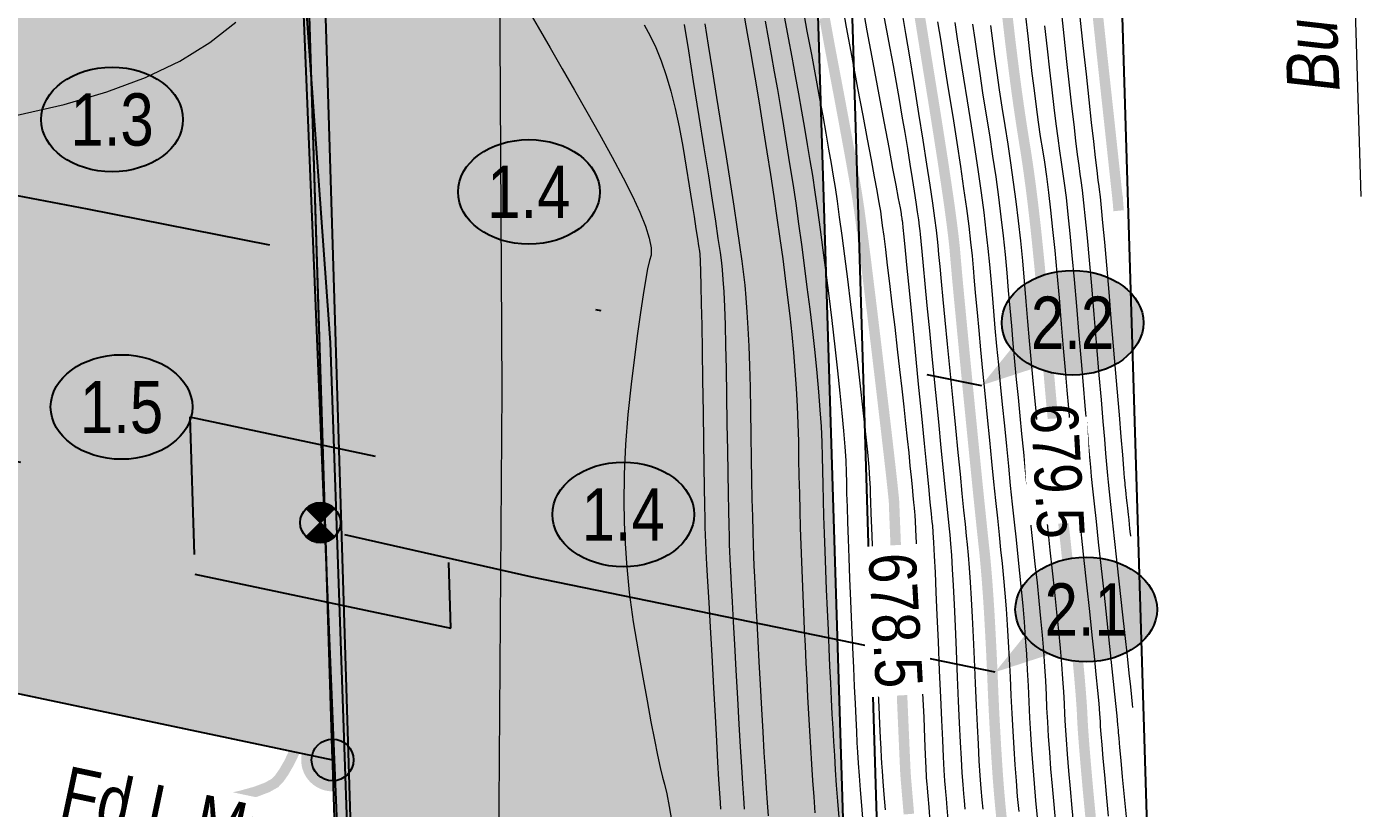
# Model space of a CAD drawing. Extents: x 637295 to 638874, y 5971243 to 5973352.
# Drawn here: x 638085.72 to 638111.22, y 5971323.19 to 5971338.13 of the extents above; entities that cross this region are included whole.
import ezdxf
from ezdxf.enums import TextEntityAlignment as Align

# ---------------------------------------------------------------- set-up
doc = ezdxf.new("R2010")
doc.units = 0
doc.header["$LTSCALE"] = 5
doc.linetypes.add('DASHDOT', pattern=[25.4, 12.7, -6.35, 0, -6.35])
doc.linetypes.add('DASHED4', pattern=[1.875, 1.25, -0.625])
for name, color, linetype in [('AS-FENCE-DASH', 48, 'foc-FENCE-DASH'), ('AS-PIPE-UG-CLIENT HIGH PRESSURE', 240, 'DASHDOT'), ('AS-POWER-OH-ATCO PIPELINES', 241, 'foc-OHPOWER'), ('AS-ROADS', 254, 'Continuous'), ('F-RW', 190, 'Continuous'), ('L-MON', 1, 'Continuous'), ('L-SEC', 7, 'Continuous'), ('L-TITLEDB', 4, 'Continuous'), ('P-ELEVATION', 7, 'Continuous'), ('P-TEMP WITHIN RW-H', 254, 'Continuous'), ('P-TEMP-ATCO PIPELINES', 104, 'Continuous'), ('P-TEMP-ATCO PIPELINES-H', 71, 'Continuous')]:
    doc.layers.add(name, color=color, linetype=linetype)
for name, color, linetype, lineweight, true_color in [('AS-TELUS-ATCO PIPELINES', 7, 'foc-TEL', 9, 0xff9c38), ('C-TOPO-MAJR', 7, 'Continuous', 15, 0xd3aa5f), ('C-TOPO-MINR', 7, 'Continuous', 13, 0xe9d5af)]:
    doc.layers.add(name, color=color, linetype=linetype, lineweight=lineweight, true_color=true_color)
for name, color, linetype, true_color in [('C-TOPO-MAJR-TEXT', 7, 'Continuous', 0x644b1b), ('P-GROUND DISTURBANCE', 7, 'DASHED4', 0x454545), ('P-GROUND DISTURBANCE-H', 7, 'Continuous', 0x999999), ('P-TEMP-WITHIN RW', 7, 'Continuous', 0x787878)]:
    doc.layers.add(name, color=color, linetype=linetype, true_color=true_color)
doc.styles.add('80', font='ARIALN.TTF', dxfattribs={"height": 10})
doc.styles.add('80L', font='ARIALN.TTF', dxfattribs={"height": 10})
doc.styles.add('foc-LtypeFont', font='ARIALN.TTF', dxfattribs={"height": 7.35})
doc.styles.get("Standard").update_dxf_attribs({"font": 'ARIALN.TTF'})
doc.linetypes.add('foc-FENCE-DASH', pattern='A,0.5,-0.5,1,-0.5,1,-0.5,1,-0.5,1,-0.5,["X",foc-LtypeFont,S=0.2,R=0,X=-0.625,Y=-0.75],-0.5', length=7.5)
doc.linetypes.add('foc-OHPOWER', pattern='A,10,-1,["O/P",foc-LtypeFont,S=0.2,R=0,X=-0.5,Y=-0.75],-3.25', length=14.25)
doc.linetypes.add('foc-TEL', pattern='A,2,-1,["T",foc-LtypeFont,S=0.2,R=0,X=-0.425,Y=-0.75],-1.24,8', length=12.24)

# ---------------------------------------------------------------- blocks, each defined once
blk = doc.blocks.new('*U529')
at = {"layer": 'P-ELEVATION'}
h = blk.add_hatch(color=111, dxfattribs=at)
h.dxf.hatch_style = 1
edge = h.paths.add_edge_path()
edge.add_ellipse((0, 0), major_axis=(-13.55, 0), ratio=0.738081, start_angle=0, end_angle=360)
at = {"layer": 'P-ELEVATION', "color": 7, "flags": 128}
blk.add_lwpolyline([(0, 0, 12.5, 0, 0), (-4.77, -17.07, 0, 0, 0)], format="xyseb", dxfattribs=at)
at = {"layer": 'P-ELEVATION', "color": 7}
blk.add_ellipse((0, 0), major_axis=(-13.55, 0), ratio=0.738081, dxfattribs=at)
at = {"layer": 'P-ELEVATION', "style": '80'}
blk.add_attdef('ELEVATION', text='', height=10, dxfattribs=at).set_placement((0, 0), align=Align.MIDDLE_CENTER)
blk = doc.blocks.new('*U536')
at = {"layer": 'P-ELEVATION'}
h = blk.add_hatch(color=111, dxfattribs=at)
h.dxf.hatch_style = 1
edge = h.paths.add_edge_path()
edge.add_ellipse((0, 0), major_axis=(-13.55, 0), ratio=0.738081, start_angle=0, end_angle=360)
at = {"layer": 'P-ELEVATION', "color": 7, "flags": 128}
blk.add_lwpolyline([(0, 0, 12.5, 0, 0), (-10.61, -12.47, 0, 0, 0)], format="xyseb", dxfattribs=at)
at = {"layer": 'P-ELEVATION', "color": 7}
blk.add_ellipse((0, 0), major_axis=(-13.55, 0), ratio=0.738081, dxfattribs=at)
at = {"layer": 'P-ELEVATION', "style": '80'}
blk.add_attdef('ELEVATION', text='', height=10, dxfattribs=at).set_placement((0, 0), align=Align.MIDDLE_CENTER)
blk = doc.blocks.new('fdia')
at = {"color": 255, "const_width": 1}
blk.add_lwpolyline([(-0.5, 0, 1), (0.5, 0, 1)], format="xyb", close=True, dxfattribs=at)
blk = doc.blocks.new('Fdiaa')
blk.add_blockref('fdia', (0, 0))
blk = doc.blocks.new('fdib')
at = {"color": 1, "const_width": 1.6}
blk.add_lwpolyline([(-0.4, 0, 1), (0.4, 0, 1)], format="xyb", close=True, dxfattribs=at)
at = {"color": 1}
blk.add_circle((0, 0), 0.8, dxfattribs=at)
blk = doc.blocks.new('Fdibb')
blk.add_blockref('fdib', (0, 0))
blk = doc.blocks.new('fdicc')
for name in ['Fdibb', 'Fdiaa']:
    blk.add_blockref(name, (0, 0))
blk = doc.blocks.new('FDI')
blk.add_blockref('fdicc', (0, 0))
blk = doc.blocks.new('*U567')
at = {"layer": 'P-ELEVATION'}
h = blk.add_hatch(color=111, dxfattribs=at)
h.dxf.hatch_style = 1
edge = h.paths.add_edge_path()
edge.add_ellipse((0, 0), major_axis=(-13.55, 0), ratio=0.738081, start_angle=0, end_angle=360)
at = {"layer": 'P-ELEVATION', "color": 7, "flags": 128}
blk.add_lwpolyline([(0, 0, 12.5, 0, 0), (5.11, -20.96, 0, 0, 0)], format="xyseb", dxfattribs=at)
at = {"layer": 'P-ELEVATION', "color": 7}
blk.add_ellipse((0, 0), major_axis=(-13.55, 0), ratio=0.738081, dxfattribs=at)
at = {"layer": 'P-ELEVATION', "style": '80'}
blk.add_attdef('ELEVATION', text='', height=10, dxfattribs=at).set_placement((0, 0), align=Align.MIDDLE_CENTER)
blk = doc.blocks.new('*U565')
at = {"layer": 'P-ELEVATION'}
h = blk.add_hatch(color=111, dxfattribs=at)
h.dxf.hatch_style = 1
edge = h.paths.add_edge_path()
edge.add_ellipse((0, 0), major_axis=(-13.55, 0), ratio=0.738081, start_angle=0, end_angle=360)
at = {"layer": 'P-ELEVATION', "color": 7, "flags": 128}
blk.add_lwpolyline([(0, 0, 12.5, 0, 0), (-17.4, -11.98, 0, 0, 0)], format="xyseb", dxfattribs=at)
at = {"layer": 'P-ELEVATION', "color": 7}
blk.add_ellipse((0, 0), major_axis=(-13.55, 0), ratio=0.738081, dxfattribs=at)
at = {"layer": 'P-ELEVATION', "style": '80'}
blk.add_attdef('ELEVATION', text='', height=10, dxfattribs=at).set_placement((0, 0), align=Align.MIDDLE_CENTER)
blk = doc.blocks.new('*X575')
at = {"color": 0}
for p, q in [((102.12, -2061.56), (108.81, -2061.56)), ((102.18, -2061.72), (108.75, -2061.72)), ((102.29, -2061.41), (108.64, -2061.41)), ((102.33, -2061.87), (108.59, -2061.87)), ((102.47, -2061.25), (108.45, -2061.25)), ((102.49, -2062.03), (108.44, -2062.03)), ((102.65, -2062.19), (108.28, -2062.19)), ((102.68, -2061.09), (108.25, -2061.09)), ((102.8, -2062.34), (108.13, -2062.34)), ((102.92, -2060.94), (108.01, -2060.94)), ((102.96, -2062.5), (107.97, -2062.5)), ((103.12, -2062.66), (107.81, -2062.66)), ((103.18, -2060.78), (107.75, -2060.78)), ((103.27, -2062.81), (107.66, -2062.81)), ((103.43, -2062.97), (107.5, -2062.97)), ((103.5, -2060.62), (107.43, -2060.62)), ((103.58, -2063.12), (107.34, -2063.12)), ((103.74, -2063.28), (107.19, -2063.28)), ((103.89, -2060.47), (107.03, -2060.47)), ((104.45, -2060.31), (106.48, -2060.31)), ((103.9, -2063.44), (107.03, -2063.44)), ((104.05, -2063.59), (106.88, -2063.59)), ((104.06, -2066.41), (106.87, -2066.41)), ((104.21, -2063.75), (106.72, -2063.75)), ((104.22, -2066.25), (106.71, -2066.25)), ((104.37, -2063.91), (106.56, -2063.91)), ((104.38, -2066.09), (106.55, -2066.09)), ((104.52, -2064.06), (106.41, -2064.06)), ((104.53, -2065.94), (106.4, -2065.94)), ((104.68, -2064.22), (106.25, -2064.22)), ((104.69, -2065.78), (106.24, -2065.78)), ((104.83, -2064.37), (106.09, -2064.37)), ((104.84, -2065.62), (106.08, -2065.62)), ((104.99, -2064.53), (105.94, -2064.53)), ((105, -2065.47), (105.93, -2065.47)), ((105.15, -2064.69), (105.78, -2064.69)), ((105.16, -2065.31), (105.77, -2065.31)), ((105.3, -2064.84), (105.63, -2064.84)), ((105.31, -2065.16), (105.62, -2065.16)), ((102.11, -2068.44), (108.82, -2068.44)), ((102.19, -2068.28), (108.74, -2068.28)), ((102.28, -2068.59), (108.65, -2068.59)), ((102.34, -2068.12), (108.58, -2068.12)), ((102.46, -2068.75), (108.47, -2068.75)), ((102.5, -2067.97), (108.43, -2067.97)), ((102.66, -2067.81), (108.27, -2067.81)), ((102.67, -2068.91), (108.26, -2068.91)), ((102.81, -2067.66), (108.12, -2067.66)), ((102.9, -2069.06), (108.03, -2069.06)), ((102.97, -2067.5), (107.96, -2067.5)), ((103.13, -2067.34), (107.8, -2067.34)), ((103.17, -2069.22), (107.76, -2069.22)), ((103.28, -2067.19), (107.65, -2067.19)), ((103.44, -2067.03), (107.49, -2067.03)), ((103.48, -2069.37), (107.45, -2069.37)), ((103.59, -2066.87), (107.33, -2066.87)), ((103.75, -2066.72), (107.18, -2066.72)), ((103.87, -2069.53), (107.06, -2069.53)), ((103.91, -2066.56), (107.02, -2066.56)), ((104.41, -2069.69), (106.52, -2069.69))]:
    blk.add_line(p, q, dxfattribs=at)
blk = doc.blocks.new('Pile')
h = blk.add_hatch(color=255)
h.dxf.hatch_style = 1
edge = h.paths.add_edge_path()
edge.add_arc((0, 0), 0.868, 0, 360)
at = {"color": 224}
for p, q in [((0.543, -0.543), (-0.543, 0.543)), ((-0.543, -0.543), (0.543, 0.543))]:
    blk.add_line(p, q, dxfattribs=at)
blk.add_circle((0, 0), 0.768, dxfattribs=at)
at = {"color": 224, "xscale": 0.16, "yscale": 0.16, "zscale": 0.16}
blk.add_blockref('*X575', (-16.874, 330.401), dxfattribs=at)

msp = doc.modelspace()

# ---------------------------------------------------------------- hatches: boundary and pattern name
at = {"layer": 'P-GROUND DISTURBANCE-H', "linetype": 'Continuous'}
h = msp.add_hatch(color=256, dxfattribs=at)
h.dxf.hatch_style = 1
h.paths.add_polyline_path([(638088.93, 5971327.667), (638093.821, 5971326.634), (638093.728, 5971329.632), (638088.837, 5971330.664)])
at = {"layer": 'P-TEMP WITHIN RW-H'}
h = msp.add_hatch(color=256, dxfattribs=at)
h.dxf.hatch_style = 1
h.paths.add_polyline_path([(638091.075, 5971339.787), (638061.73, 5971345.979), (638062.218, 5971330.305), (638091.563, 5971324.112)])
at = {"layer": 'P-TEMP-ATCO PIPELINES-H'}
h = msp.add_hatch(color=256, dxfattribs=at)
h.dxf.hatch_style = 1
h.paths.add_polyline_path([(638089.116, 5971402.725), (638094.796, 5971399.421), (638098.963, 5971398.552), (638101.501, 5971317.052), (638091.719, 5971319.116)])

# ---------------------------------------------------------------- linework, layer by layer
at = {"layer": 'AS-FENCE-DASH', "flags": 128}
msp.add_lwpolyline([(638092.302, 5971308.799), (638092.113, 5971314.965), (638091.525, 5971332.09), (638090.876, 5971341.119), (638090.579, 5971351.8)], dxfattribs=at)
at = {"layer": 'AS-PIPE-UG-CLIENT HIGH PRESSURE', "ltscale": 0.2, "flags": 128}
for points in [[(638052.881, 5971341.343), (638064.254, 5971338.97), (638076.269, 5971336.663), (638086.872, 5971334.65), (638095.825, 5971332.876), (638103.966, 5971331.273)], [(638104.226, 5971325.791), (638095.379, 5971327.608), (638086.469, 5971329.613), (638075.631, 5971331.945), (638063.066, 5971334.753), (638051.976, 5971337.056)]]:
    msp.add_lwpolyline(points, dxfattribs=at)
at = {"layer": 'AS-POWER-OH-ATCO PIPELINES', "flags": 128}
msp.add_lwpolyline([(638092.233, 5971308.797), (638089.161, 5971383.409), (638087.9, 5971404.695), (638089.809, 5971423.951)], dxfattribs=at)
at = {"layer": 'AS-ROADS', "flags": 128}
msp.add_lwpolyline([(638104.98, 5971385.304), (638106.047, 5971358.191), (638107.536, 5971309.263)], dxfattribs=at)
at = {"layer": 'AS-TELUS-ATCO PIPELINES', "flags": 128}
for points in [[(638111.223, 5971334.887), (638108.419, 5971426.757), (638108.025, 5971439.14)], [(638094.808, 5971308.875), (638094.683, 5971314.468), (638094.802, 5971331.175), (638094.197, 5971438.192)]]:
    msp.add_lwpolyline(points, dxfattribs=at)
at = {"layer": 'C-TOPO-MAJR', "const_width": 0.2, "flags": 128}
for points in [[(638106.144, 5971338.758), (638106.205, 5971338.179), (638106.268, 5971337.585), (638106.334, 5971336.977), (638106.392, 5971336.445), (638106.441, 5971335.988), (638106.482, 5971335.607), (638106.515, 5971335.302), (638106.54, 5971335.073), (638106.557, 5971334.92), (638106.565, 5971334.842), (638106.566, 5971334.841), (638106.566, 5971334.835), (638106.567, 5971334.827), (638106.568, 5971334.816), (638106.569, 5971334.801), (638106.571, 5971334.783), (638106.573, 5971334.761), (638106.575, 5971334.737), (638106.577, 5971334.709), (638106.579, 5971334.685), (638106.581, 5971334.664), (638106.582, 5971334.646), (638106.583, 5971334.632), (638106.584, 5971334.622), (638106.585, 5971334.615), (638106.585, 5971334.612), (638106.585, 5971334.612)], [(638102.749, 5971338.546), (638102.811, 5971338.159), (638102.884, 5971337.704), (638102.969, 5971337.179), (638103.065, 5971336.585), (638103.15, 5971336.045), (638103.226, 5971335.557), (638103.291, 5971335.121), (638103.347, 5971334.739), (638103.391, 5971334.409), (638103.426, 5971334.131), (638103.451, 5971333.907), (638103.465, 5971333.735), (638103.484, 5971333.52), (638103.507, 5971333.263), (638103.535, 5971332.963), (638103.568, 5971332.62), (638103.605, 5971332.234), (638103.646, 5971331.806), (638103.692, 5971331.335), (638103.743, 5971330.821), (638103.79, 5971330.344), (638103.834, 5971329.905), (638103.874, 5971329.502), (638103.911, 5971329.137), (638103.945, 5971328.809), (638103.975, 5971328.518), (638104.002, 5971328.265), (638104.026, 5971328.048), (638104.048, 5971327.808), (638104.07, 5971327.544), (638104.091, 5971327.256), (638104.111, 5971326.945), (638104.13, 5971326.609), (638104.149, 5971326.251), (638104.167, 5971325.868), (638104.184, 5971325.461), (638104.201, 5971325.077), (638104.22, 5971324.715), (638104.239, 5971324.376), (638104.259, 5971324.058), (638104.279, 5971323.763), (638104.301, 5971323.489), (638104.323, 5971323.239), (638104.346, 5971323.01)], [(638104.44, 5971338.516), (638104.475, 5971338.191), (638104.512, 5971337.869), (638104.551, 5971337.551), (638104.591, 5971337.236), (638104.632, 5971336.924), (638104.675, 5971336.616), (638104.72, 5971336.312), (638104.767, 5971336.011), (638104.815, 5971335.713), (638104.862, 5971335.397), (638104.907, 5971335.062), (638104.951, 5971334.708), (638104.994, 5971334.336), (638105.035, 5971333.945), (638105.076, 5971333.535), (638105.114, 5971333.107), (638105.151, 5971332.66), (638105.187, 5971332.239), (638105.221, 5971331.845), (638105.253, 5971331.476), (638105.283, 5971331.134), (638105.312, 5971330.818), (638105.339, 5971330.528), (638105.364, 5971330.265), (638105.387, 5971330.027), (638105.414, 5971329.763), (638105.444, 5971329.47), (638105.477, 5971329.15), (638105.513, 5971328.802), (638105.553, 5971328.427), (638105.596, 5971328.024), (638105.642, 5971327.594), (638105.692, 5971327.136), (638105.736, 5971326.717), (638105.775, 5971326.336), (638105.808, 5971325.995), (638105.836, 5971325.693), (638105.858, 5971325.429), (638105.875, 5971325.205), (638105.887, 5971325.019), (638105.893, 5971324.872), (638105.904, 5971324.684), (638105.921, 5971324.453), (638105.943, 5971324.181), (638105.97, 5971323.867), (638106.002, 5971323.511), (638106.04, 5971323.113), (638106.083, 5971322.673)], [(638099.03, 5971338.408), (638099.081, 5971338.109), (638099.138, 5971337.766), (638099.202, 5971337.38), (638099.272, 5971336.951), (638099.348, 5971336.478), (638099.431, 5971335.961), (638099.508, 5971335.474), (638099.578, 5971335.017), (638099.643, 5971334.589), (638099.701, 5971334.191), (638099.752, 5971333.823), (638099.798, 5971333.484), (638099.837, 5971333.174), (638099.871, 5971332.895), (638099.9, 5971332.599), (638099.927, 5971332.288), (638099.95, 5971331.961), (638099.969, 5971331.619), (638099.985, 5971331.26), (638099.998, 5971330.886), (638100.007, 5971330.496), (638100.013, 5971330.09), (638100.02, 5971329.704), (638100.027, 5971329.337), (638100.034, 5971328.989), (638100.043, 5971328.661), (638100.052, 5971328.352), (638100.061, 5971328.063), (638100.071, 5971327.793), (638100.082, 5971327.542), (638100.094, 5971327.274), (638100.107, 5971326.986), (638100.122, 5971326.68), (638100.139, 5971326.356), (638100.156, 5971326.014), (638100.175, 5971325.653), (638100.196, 5971325.274), (638100.218, 5971324.876), (638100.24, 5971324.499), (638100.261, 5971324.142), (638100.283, 5971323.807), (638100.304, 5971323.492), (638100.325, 5971323.197), (638100.346, 5971322.924)], [(638100.964, 5971338.301), (638101.056, 5971337.795), (638101.154, 5971337.277), (638101.243, 5971336.806), (638101.322, 5971336.383), (638101.391, 5971336.006), (638101.452, 5971335.677), (638101.502, 5971335.395), (638101.544, 5971335.159), (638101.576, 5971334.971), (638101.598, 5971334.83), (638101.628, 5971334.626), (638101.664, 5971334.358), (638101.707, 5971334.027), (638101.757, 5971333.633), (638101.813, 5971333.175), (638101.877, 5971332.654), (638101.947, 5971332.069), (638102.024, 5971331.421), (638102.091, 5971330.849), (638102.149, 5971330.353), (638102.197, 5971329.934), (638102.236, 5971329.591), (638102.265, 5971329.324), (638102.285, 5971329.133), (638102.295, 5971329.019), (638102.295, 5971328.981), (638102.299, 5971328.872), (638102.306, 5971328.692), (638102.316, 5971328.441), (638102.329, 5971328.12), (638102.345, 5971327.727), (638102.365, 5971327.264), (638102.387, 5971326.729), (638102.413, 5971326.124), (638102.436, 5971325.59), (638102.455, 5971325.127), (638102.472, 5971324.736), (638102.486, 5971324.416), (638102.497, 5971324.167), (638102.505, 5971323.99), (638102.51, 5971323.884), (638102.512, 5971323.849), (638102.519, 5971323.751), (638102.533, 5971323.589), (638102.552, 5971323.365), (638102.576, 5971323.077)], [(638087.392, 5971323.065), (638088.011, 5971323.133), (638088.562, 5971323.203), (638089.047, 5971323.275), (638089.464, 5971323.35), (638089.814, 5971323.427), (638090.097, 5971323.506), (638090.313, 5971323.588), (638090.461, 5971323.671), (638090.543, 5971323.757), (638090.631, 5971323.881), (638090.724, 5971324.043), (638090.823, 5971324.244), (638090.929, 5971324.482), (638091.04, 5971324.758), (638091.157, 5971325.072), (638091.28, 5971325.424), (638091.409, 5971325.814), (638091.529, 5971326.192), (638091.638, 5971326.557), (638091.738, 5971326.909), (638091.828, 5971327.249), (638091.909, 5971327.577), (638091.98, 5971327.892), (638092.041, 5971328.195), (638092.093, 5971328.485), (638092.119, 5971328.786), (638092.119, 5971329.098), (638092.093, 5971329.42), (638092.041, 5971329.754), (638091.963, 5971330.099), (638091.86, 5971330.455), (638091.73, 5971330.822), (638091.575, 5971331.199), (638091.437, 5971331.573), (638091.317, 5971331.942), (638091.215, 5971332.307), (638091.13, 5971332.668), (638091.063, 5971333.025), (638091.013, 5971333.377), (638090.981, 5971333.726), (638090.967, 5971334.07), (638090.991, 5971334.419), (638091.055, 5971334.774), (638091.157, 5971335.133), (638091.298, 5971335.498), (638091.479, 5971335.868), (638091.698, 5971336.243), (638091.957, 5971336.623), (638092.254, 5971337.009), (638092.533, 5971337.314), (638092.794, 5971337.539), (638093.036, 5971337.684), (638093.261, 5971337.748), (638093.467, 5971337.733), (638093.655, 5971337.637), (638093.824, 5971337.462), (638093.976, 5971337.206), (638094.123, 5971336.955), (638094.266, 5971336.71), (638094.406, 5971336.47), (638094.541, 5971336.235), (638094.673, 5971336.006), (638094.8, 5971335.782), (638094.924, 5971335.564), (638095.044, 5971335.351), (638095.125, 5971335.09), (638095.167, 5971334.782), (638095.171, 5971334.427), (638095.136, 5971334.025), (638095.063, 5971333.575), (638094.95, 5971333.078), (638094.8, 5971332.534), (638094.61, 5971331.943), (638094.443, 5971331.412), (638094.298, 5971330.943), (638094.175, 5971330.535), (638094.075, 5971330.187), (638093.996, 5971329.901), (638093.94, 5971329.676), (638093.906, 5971329.512), (638093.894, 5971329.409), (638093.885, 5971329.306), (638093.881, 5971329.204), (638093.88, 5971329.102), (638093.882, 5971329.001), (638093.889, 5971328.9), (638093.898, 5971328.799), (638093.912, 5971328.699), (638093.929, 5971328.599), (638093.969, 5971328.425), (638094.03, 5971328.177), (638094.115, 5971327.854), (638094.221, 5971327.457), (638094.35, 5971326.985), (638094.502, 5971326.439), (638094.675, 5971325.819), (638094.871, 5971325.124), (638095.049, 5971324.471), (638095.207, 5971323.859), (638095.347, 5971323.289), (638095.469, 5971322.76)]]:
    msp.add_lwpolyline(points, dxfattribs=at)
at = {"layer": 'C-TOPO-MINR', "flags": 128}
for points in [[(638101.282, 5971338.679), (638101.38, 5971338.119), (638101.485, 5971337.546), (638101.596, 5971336.958), (638101.694, 5971336.435), (638101.78, 5971335.978), (638101.854, 5971335.586), (638101.914, 5971335.259), (638101.963, 5971334.997), (638101.998, 5971334.801), (638102.021, 5971334.67), (638102.032, 5971334.604), (638102.048, 5971334.492), (638102.069, 5971334.332), (638102.095, 5971334.125), (638102.127, 5971333.871), (638102.163, 5971333.57), (638102.205, 5971333.221), (638102.253, 5971332.826), (638102.305, 5971332.384), (638102.354, 5971331.966), (638102.399, 5971331.574), (638102.441, 5971331.206), (638102.479, 5971330.862), (638102.514, 5971330.544), (638102.545, 5971330.25), (638102.573, 5971329.981), (638102.597, 5971329.737), (638102.618, 5971329.521), (638102.637, 5971329.332), (638102.653, 5971329.171), (638102.666, 5971329.037), (638102.677, 5971328.931), (638102.685, 5971328.852), (638102.69, 5971328.801), (638102.692, 5971328.778), (638102.698, 5971328.681), (638102.706, 5971328.51), (638102.717, 5971328.265), (638102.731, 5971327.946), (638102.748, 5971327.554), (638102.768, 5971327.087), (638102.791, 5971326.547), (638102.816, 5971325.933), (638102.839, 5971325.392), (638102.859, 5971324.925), (638102.876, 5971324.531), (638102.89, 5971324.211), (638102.901, 5971323.964), (638102.909, 5971323.791), (638102.915, 5971323.691), (638102.917, 5971323.665), (638102.925, 5971323.576), (638102.938, 5971323.424), (638102.956, 5971323.209), (638102.979, 5971322.931)], [(638101.671, 5971338.645), (638101.775, 5971338.051), (638101.885, 5971337.446), (638102.001, 5971336.831), (638102.103, 5971336.289), (638102.192, 5971335.819), (638102.266, 5971335.422), (638102.327, 5971335.098), (638102.374, 5971334.847), (638102.407, 5971334.668), (638102.426, 5971334.561), (638102.432, 5971334.528), (638102.437, 5971334.498), (638102.441, 5971334.471), (638102.444, 5971334.447), (638102.447, 5971334.427), (638102.45, 5971334.41), (638102.452, 5971334.397), (638102.453, 5971334.386), (638102.453, 5971334.38), (638102.462, 5971334.289), (638102.479, 5971334.114), (638102.505, 5971333.854), (638102.539, 5971333.511), (638102.581, 5971333.084), (638102.631, 5971332.572), (638102.69, 5971331.977), (638102.757, 5971331.297), (638102.816, 5971330.693), (638102.868, 5971330.165), (638102.913, 5971329.714), (638102.95, 5971329.338), (638102.98, 5971329.038), (638103.003, 5971328.815), (638103.018, 5971328.667), (638103.026, 5971328.596), (638103.035, 5971328.463), (638103.047, 5971328.268), (638103.061, 5971328.013), (638103.076, 5971327.696), (638103.094, 5971327.318), (638103.113, 5971326.878), (638103.135, 5971326.377), (638103.158, 5971325.815), (638103.18, 5971325.313), (638103.199, 5971324.872), (638103.216, 5971324.492), (638103.232, 5971324.173), (638103.246, 5971323.914), (638103.257, 5971323.716), (638103.267, 5971323.578), (638103.275, 5971323.501), (638103.286, 5971323.374), (638103.302, 5971323.195), (638103.321, 5971322.967)], [(638095.269, 5971338.507), (638095.493, 5971338.122), (638095.72, 5971337.729), (638095.951, 5971337.328), (638096.185, 5971336.918), (638096.423, 5971336.5), (638096.664, 5971336.073), (638096.908, 5971335.638), (638097.118, 5971335.244), (638097.294, 5971334.893), (638097.434, 5971334.583), (638097.54, 5971334.315), (638097.612, 5971334.089), (638097.649, 5971333.904), (638097.651, 5971333.762), (638097.619, 5971333.661), (638097.582, 5971333.501), (638097.541, 5971333.281), (638097.496, 5971333.002), (638097.447, 5971332.664), (638097.393, 5971332.267), (638097.335, 5971331.81), (638097.272, 5971331.294), (638097.206, 5971330.719), (638097.159, 5971330.146), (638097.133, 5971329.575), (638097.128, 5971329.006), (638097.142, 5971328.44), (638097.177, 5971327.875), (638097.232, 5971327.313), (638097.307, 5971326.754), (638097.403, 5971326.196), (638097.491, 5971325.692), (638097.572, 5971325.24), (638097.646, 5971324.842), (638097.713, 5971324.497), (638097.772, 5971324.205), (638097.824, 5971323.967), (638097.869, 5971323.781), (638097.906, 5971323.649), (638097.948, 5971323.463), (638097.994, 5971323.223), (638098.044, 5971322.931)], [(638100.549, 5971338.482), (638100.628, 5971338.045), (638100.713, 5971337.597), (638100.791, 5971337.178), (638100.863, 5971336.788), (638100.929, 5971336.427), (638100.989, 5971336.095), (638101.042, 5971335.792), (638101.089, 5971335.518), (638101.13, 5971335.273), (638101.165, 5971335.057), (638101.204, 5971334.796), (638101.247, 5971334.49), (638101.294, 5971334.14), (638101.346, 5971333.745), (638101.401, 5971333.304), (638101.461, 5971332.82), (638101.525, 5971332.29), (638101.593, 5971331.715), (638101.653, 5971331.199), (638101.704, 5971330.74), (638101.748, 5971330.339), (638101.783, 5971329.996), (638101.809, 5971329.711), (638101.827, 5971329.484), (638101.837, 5971329.314), (638101.839, 5971329.203), (638101.843, 5971329.038), (638101.85, 5971328.821), (638101.86, 5971328.551), (638101.872, 5971328.228), (638101.887, 5971327.852), (638101.904, 5971327.424), (638101.924, 5971326.942), (638101.947, 5971326.408), (638101.967, 5971325.927), (638101.986, 5971325.499), (638102.002, 5971325.125), (638102.017, 5971324.804), (638102.029, 5971324.537), (638102.039, 5971324.322), (638102.047, 5971324.162), (638102.053, 5971324.054), (638102.063, 5971323.9), (638102.078, 5971323.7), (638102.098, 5971323.453), (638102.122, 5971323.16)], [(638102.086, 5971338.398), (638102.15, 5971338.056), (638102.213, 5971337.72), (638102.274, 5971337.388), (638102.332, 5971337.061), (638102.389, 5971336.74), (638102.444, 5971336.423), (638102.496, 5971336.11), (638102.547, 5971335.803), (638102.596, 5971335.501), (638102.64, 5971335.229), (638102.678, 5971334.987), (638102.71, 5971334.775), (638102.737, 5971334.592), (638102.759, 5971334.44), (638102.775, 5971334.318), (638102.785, 5971334.227), (638102.791, 5971334.165), (638102.803, 5971334.032), (638102.822, 5971333.83), (638102.848, 5971333.557), (638102.882, 5971333.214), (638102.922, 5971332.8), (638102.969, 5971332.317), (638103.024, 5971331.763), (638103.085, 5971331.138), (638103.141, 5971330.577), (638103.19, 5971330.079), (638103.233, 5971329.643), (638103.271, 5971329.271), (638103.302, 5971328.962), (638103.327, 5971328.716), (638103.346, 5971328.533), (638103.359, 5971328.413), (638103.373, 5971328.244), (638103.388, 5971328.027), (638103.404, 5971327.76), (638103.421, 5971327.445), (638103.439, 5971327.082), (638103.459, 5971326.669), (638103.479, 5971326.207), (638103.5, 5971325.697), (638103.52, 5971325.235), (638103.539, 5971324.82), (638103.557, 5971324.453), (638103.574, 5971324.134), (638103.59, 5971323.863), (638103.605, 5971323.64), (638103.619, 5971323.465), (638103.632, 5971323.337), (638103.647, 5971323.171)], [(638102.451, 5971338.381), (638102.513, 5971337.999), (638102.586, 5971337.553), (638102.668, 5971337.045), (638102.761, 5971336.474), (638102.843, 5971335.96), (638102.914, 5971335.502), (638102.976, 5971335.102), (638103.027, 5971334.758), (638103.068, 5971334.471), (638103.098, 5971334.24), (638103.118, 5971334.067), (638103.128, 5971333.95), (638103.143, 5971333.776), (638103.165, 5971333.546), (638103.192, 5971333.26), (638103.225, 5971332.917), (638103.263, 5971332.517), (638103.308, 5971332.061), (638103.358, 5971331.549), (638103.414, 5971330.979), (638103.466, 5971330.46), (638103.512, 5971329.992), (638103.554, 5971329.573), (638103.591, 5971329.204), (638103.623, 5971328.886), (638103.651, 5971328.617), (638103.674, 5971328.399), (638103.692, 5971328.231), (638103.711, 5971328.026), (638103.729, 5971327.785), (638103.748, 5971327.508), (638103.766, 5971327.195), (638103.785, 5971326.845), (638103.804, 5971326.46), (638103.823, 5971326.038), (638103.842, 5971325.579), (638103.861, 5971325.156), (638103.879, 5971324.768), (638103.898, 5971324.414), (638103.916, 5971324.096), (638103.935, 5971323.813), (638103.953, 5971323.565), (638103.971, 5971323.352), (638103.989, 5971323.174)], [(638104.806, 5971338.33), (638104.847, 5971337.948), (638104.888, 5971337.584), (638104.929, 5971337.238), (638104.969, 5971336.91), (638105.009, 5971336.6), (638105.048, 5971336.308), (638105.088, 5971336.033), (638105.127, 5971335.777), (638105.165, 5971335.539), (638105.204, 5971335.267), (638105.244, 5971334.963), (638105.283, 5971334.625), (638105.324, 5971334.255), (638105.364, 5971333.852), (638105.405, 5971333.416), (638105.447, 5971332.947), (638105.489, 5971332.445), (638105.528, 5971331.983), (638105.564, 5971331.561), (638105.596, 5971331.179), (638105.626, 5971330.837), (638105.653, 5971330.535), (638105.677, 5971330.273), (638105.698, 5971330.051), (638105.716, 5971329.869), (638105.739, 5971329.646), (638105.766, 5971329.383), (638105.798, 5971329.079), (638105.834, 5971328.735), (638105.875, 5971328.351), (638105.92, 5971327.925), (638105.971, 5971327.46), (638106.025, 5971326.953), (638106.074, 5971326.498), (638106.116, 5971326.095), (638106.152, 5971325.743), (638106.181, 5971325.442), (638106.204, 5971325.193), (638106.221, 5971324.996), (638106.231, 5971324.849), (638106.235, 5971324.755), (638106.245, 5971324.605), (638106.261, 5971324.401), (638106.284, 5971324.142), (638106.312, 5971323.829), (638106.347, 5971323.46), (638106.388, 5971323.037)], [(638105.485, 5971338.441), (638105.537, 5971337.958), (638105.591, 5971337.463), (638105.64, 5971337.015), (638105.685, 5971336.613), (638105.726, 5971336.259), (638105.762, 5971335.951), (638105.794, 5971335.69), (638105.822, 5971335.477), (638105.846, 5971335.31), (638105.865, 5971335.19), (638105.889, 5971335.008), (638105.916, 5971334.765), (638105.947, 5971334.46), (638105.983, 5971334.094), (638106.022, 5971333.667), (638106.065, 5971333.178), (638106.112, 5971332.627), (638106.163, 5971332.015), (638106.209, 5971331.47), (638106.249, 5971330.994), (638106.284, 5971330.584), (638106.313, 5971330.243), (638106.336, 5971329.968), (638106.354, 5971329.762), (638106.367, 5971329.623), (638106.374, 5971329.551), (638106.387, 5971329.424), (638106.406, 5971329.239), (638106.432, 5971328.998), (638106.464, 5971328.701), (638106.502, 5971328.347), (638106.546, 5971327.937), (638106.597, 5971327.47), (638106.653, 5971326.947), (638106.703, 5971326.489), (638106.745, 5971326.096), (638106.781, 5971325.769), (638106.809, 5971325.507), (638106.83, 5971325.311), (638106.844, 5971325.18), (638106.851, 5971325.115), (638106.851, 5971325.115)], [(638105.845, 5971338.31), (638105.903, 5971337.772), (638105.962, 5971337.22), (638106.016, 5971336.73), (638106.063, 5971336.301), (638106.104, 5971335.933), (638106.139, 5971335.627), (638106.167, 5971335.382), (638106.19, 5971335.198), (638106.206, 5971335.076), (638106.215, 5971335.015), (638106.231, 5971334.878), (638106.252, 5971334.666), (638106.279, 5971334.378), (638106.312, 5971334.014), (638106.351, 5971333.574), (638106.395, 5971333.058), (638106.445, 5971332.467), (638106.501, 5971331.8), (638106.549, 5971331.214), (638106.592, 5971330.71), (638106.627, 5971330.287), (638106.656, 5971329.945), (638106.678, 5971329.685), (638106.693, 5971329.506), (638106.701, 5971329.409), (638106.703, 5971329.393), (638106.706, 5971329.364), (638106.71, 5971329.322), (638106.716, 5971329.268), (638106.723, 5971329.201), (638106.732, 5971329.121), (638106.742, 5971329.028), (638106.753, 5971328.923), (638106.766, 5971328.805), (638106.777, 5971328.701), (638106.786, 5971328.613), (638106.794, 5971328.539), (638106.801, 5971328.48), (638106.806, 5971328.436), (638106.809, 5971328.406), (638106.81, 5971328.391), (638106.81, 5971328.391)], [(638085.537, 5971336.441), (638086.434, 5971336.644), (638087.25, 5971336.883), (638087.987, 5971337.16), (638088.643, 5971337.474), (638089.219, 5971337.826), (638089.714, 5971338.214)], [(638097.516, 5971338.165), (638097.631, 5971337.959), (638097.74, 5971337.73), (638097.842, 5971337.476), (638097.938, 5971337.198), (638098.028, 5971336.895), (638098.111, 5971336.568), (638098.188, 5971336.217), (638098.259, 5971335.842), (638098.323, 5971335.442), (638098.38, 5971335.085), (638098.43, 5971334.77), (638098.472, 5971334.499), (638098.508, 5971334.269), (638098.536, 5971334.083), (638098.558, 5971333.939), (638098.572, 5971333.838), (638098.579, 5971333.779), (638098.586, 5971333.65), (638098.593, 5971333.449), (638098.601, 5971333.178), (638098.609, 5971332.835), (638098.617, 5971332.422), (638098.626, 5971331.937), (638098.635, 5971331.382), (638098.644, 5971330.756), (638098.652, 5971330.203), (638098.659, 5971329.724), (638098.666, 5971329.318), (638098.671, 5971328.986), (638098.675, 5971328.727), (638098.679, 5971328.543), (638098.681, 5971328.431), (638098.683, 5971328.394), (638098.689, 5971328.284), (638098.698, 5971328.101), (638098.712, 5971327.847), (638098.73, 5971327.521), (638098.752, 5971327.122), (638098.778, 5971326.651), (638098.808, 5971326.108), (638098.842, 5971325.492), (638098.872, 5971324.948), (638098.899, 5971324.474), (638098.922, 5971324.072), (638098.941, 5971323.741), (638098.956, 5971323.48), (638098.968, 5971323.291), (638098.976, 5971323.173)], [(638098.281, 5971338.174), (638098.363, 5971337.667), (638098.457, 5971337.08), (638098.564, 5971336.413), (638098.66, 5971335.813), (638098.744, 5971335.28), (638098.817, 5971334.814), (638098.878, 5971334.414), (638098.928, 5971334.082), (638098.967, 5971333.816), (638098.994, 5971333.617), (638099.009, 5971333.484), (638099.024, 5971333.3), (638099.038, 5971333.062), (638099.051, 5971332.772), (638099.063, 5971332.43), (638099.073, 5971332.035), (638099.083, 5971331.587), (638099.092, 5971331.087), (638099.1, 5971330.534), (638099.108, 5971330.036), (638099.115, 5971329.595), (638099.122, 5971329.208), (638099.128, 5971328.878), (638099.134, 5971328.602), (638099.14, 5971328.383), (638099.145, 5971328.218), (638099.149, 5971328.11), (638099.157, 5971327.947), (638099.168, 5971327.73), (638099.182, 5971327.458), (638099.2, 5971327.132), (638099.22, 5971326.752), (638099.244, 5971326.318), (638099.271, 5971325.83), (638099.301, 5971325.287), (638099.328, 5971324.798), (638099.353, 5971324.364), (638099.375, 5971323.983), (638099.395, 5971323.658), (638099.413, 5971323.386), (638099.427, 5971323.169)], [(638098.675, 5971338.184), (638098.742, 5971337.777), (638098.817, 5971337.309), (638098.903, 5971336.779), (638098.998, 5971336.187), (638099.084, 5971335.644), (638099.161, 5971335.149), (638099.23, 5971334.702), (638099.289, 5971334.303), (638099.34, 5971333.952), (638099.382, 5971333.65), (638099.416, 5971333.396), (638099.44, 5971333.19), (638099.462, 5971332.95), (638099.482, 5971332.675), (638099.5, 5971332.367), (638099.516, 5971332.024), (638099.529, 5971331.647), (638099.541, 5971331.236), (638099.55, 5971330.791), (638099.557, 5971330.312), (638099.564, 5971329.87), (638099.571, 5971329.466), (638099.578, 5971329.099), (638099.586, 5971328.769), (638099.593, 5971328.477), (638099.6, 5971328.223), (638099.608, 5971328.006), (638099.616, 5971327.826), (638099.625, 5971327.61), (638099.638, 5971327.358), (638099.652, 5971327.069), (638099.669, 5971326.744), (638099.688, 5971326.383), (638099.71, 5971325.985), (638099.733, 5971325.552), (638099.759, 5971325.081), (638099.784, 5971324.648), (638099.807, 5971324.253), (638099.829, 5971323.895), (638099.85, 5971323.575), (638099.869, 5971323.292), (638099.887, 5971323.046)], [(638099.437, 5971338.292), (638099.488, 5971338.003), (638099.543, 5971337.688), (638099.601, 5971337.348), (638099.662, 5971336.983), (638099.726, 5971336.592), (638099.794, 5971336.176), (638099.865, 5971335.735), (638099.932, 5971335.305), (638099.995, 5971334.885), (638100.055, 5971334.477), (638100.112, 5971334.079), (638100.165, 5971333.693), (638100.214, 5971333.318), (638100.259, 5971332.953), (638100.301, 5971332.6), (638100.338, 5971332.249), (638100.371, 5971331.901), (638100.399, 5971331.556), (638100.423, 5971331.213), (638100.441, 5971330.873), (638100.455, 5971330.535), (638100.465, 5971330.2), (638100.47, 5971329.868), (638100.476, 5971329.537), (638100.483, 5971329.208), (638100.491, 5971328.88), (638100.5, 5971328.553), (638100.51, 5971328.227), (638100.522, 5971327.903), (638100.534, 5971327.58), (638100.548, 5971327.259), (638100.562, 5971326.937), (638100.577, 5971326.614), (638100.592, 5971326.292), (638100.608, 5971325.968), (638100.624, 5971325.644), (638100.641, 5971325.32), (638100.659, 5971324.996), (638100.677, 5971324.67), (638100.696, 5971324.349), (638100.716, 5971324.032), (638100.737, 5971323.718), (638100.759, 5971323.409), (638100.782, 5971323.103)], [(638099.83, 5971338.236), (638099.888, 5971337.92), (638099.947, 5971337.598), (638100.005, 5971337.268), (638100.063, 5971336.93), (638100.122, 5971336.586), (638100.181, 5971336.234), (638100.239, 5971335.875), (638100.298, 5971335.509), (638100.356, 5971335.135), (638100.413, 5971334.754), (638100.468, 5971334.364), (638100.523, 5971333.968), (638100.577, 5971333.564), (638100.629, 5971333.152), (638100.681, 5971332.732), (638100.732, 5971332.305), (638100.777, 5971331.899), (638100.816, 5971331.514), (638100.849, 5971331.15), (638100.876, 5971330.807), (638100.897, 5971330.486), (638100.913, 5971330.185), (638100.922, 5971329.905), (638100.926, 5971329.646), (638100.931, 5971329.371), (638100.938, 5971329.079), (638100.947, 5971328.77), (638100.957, 5971328.444), (638100.969, 5971328.102), (638100.983, 5971327.743), (638100.998, 5971327.368), (638101.014, 5971326.975), (638101.031, 5971326.6), (638101.047, 5971326.243), (638101.062, 5971325.903), (638101.078, 5971325.58), (638101.093, 5971325.275), (638101.107, 5971324.988), (638101.121, 5971324.718), (638101.135, 5971324.465), (638101.152, 5971324.199), (638101.17, 5971323.921), (638101.19, 5971323.63), (638101.213, 5971323.326), (638101.238, 5971323.009)], [(638100.2, 5971338.294), (638100.271, 5971337.916), (638100.34, 5971337.549), (638100.405, 5971337.193), (638100.467, 5971336.847), (638100.526, 5971336.513), (638100.582, 5971336.189), (638100.635, 5971335.876), (638100.685, 5971335.574), (638100.732, 5971335.283), (638100.78, 5971334.965), (638100.83, 5971334.622), (638100.881, 5971334.252), (638100.934, 5971333.856), (638100.989, 5971333.434), (638101.045, 5971332.986), (638101.103, 5971332.511), (638101.162, 5971332.01), (638101.215, 5971331.549), (638101.26, 5971331.127), (638101.298, 5971330.745), (638101.329, 5971330.402), (638101.353, 5971330.098), (638101.37, 5971329.834), (638101.38, 5971329.61), (638101.383, 5971329.425), (638101.387, 5971329.205), (638101.394, 5971328.95), (638101.403, 5971328.66), (638101.415, 5971328.336), (638101.428, 5971327.977), (638101.443, 5971327.583), (638101.461, 5971327.155), (638101.48, 5971326.691), (638101.499, 5971326.263), (638101.516, 5971325.871), (638101.532, 5971325.514), (638101.547, 5971325.192), (638101.561, 5971324.906), (638101.573, 5971324.655), (638101.584, 5971324.44), (638101.594, 5971324.26), (638101.607, 5971324.05), (638101.624, 5971323.81), (638101.644, 5971323.541), (638101.668, 5971323.243), (638101.694, 5971322.914)], [(638103.126, 5971338.222), (638103.184, 5971337.851), (638103.251, 5971337.425), (638103.328, 5971336.945), (638103.415, 5971336.411), (638103.493, 5971335.915), (638103.562, 5971335.458), (638103.623, 5971335.039), (638103.676, 5971334.658), (638103.72, 5971334.316), (638103.756, 5971334.012), (638103.783, 5971333.747), (638103.802, 5971333.52), (638103.825, 5971333.264), (638103.85, 5971332.979), (638103.879, 5971332.665), (638103.911, 5971332.323), (638103.946, 5971331.951), (638103.985, 5971331.55), (638104.027, 5971331.121), (638104.072, 5971330.662), (638104.115, 5971330.228), (638104.156, 5971329.818), (638104.195, 5971329.432), (638104.232, 5971329.07), (638104.267, 5971328.733), (638104.299, 5971328.419), (638104.33, 5971328.13), (638104.359, 5971327.866), (638104.386, 5971327.59), (638104.411, 5971327.302), (638104.434, 5971327.004), (638104.456, 5971326.694), (638104.476, 5971326.373), (638104.494, 5971326.041), (638104.511, 5971325.698), (638104.526, 5971325.344), (638104.542, 5971324.999), (638104.56, 5971324.663), (638104.58, 5971324.337), (638104.601, 5971324.02), (638104.624, 5971323.712), (638104.648, 5971323.414), (638104.675, 5971323.125)], [(638103.456, 5971338.213), (638103.502, 5971337.897), (638103.557, 5971337.542), (638103.619, 5971337.147), (638103.688, 5971336.712), (638103.765, 5971336.236), (638103.835, 5971335.785), (638103.898, 5971335.359), (638103.955, 5971334.956), (638104.006, 5971334.577), (638104.049, 5971334.223), (638104.086, 5971333.893), (638104.116, 5971333.587), (638104.14, 5971333.305), (638104.165, 5971333.008), (638104.193, 5971332.695), (638104.222, 5971332.368), (638104.254, 5971332.025), (638104.288, 5971331.668), (638104.323, 5971331.295), (638104.361, 5971330.907), (638104.401, 5971330.503), (638104.44, 5971330.112), (638104.478, 5971329.731), (638104.515, 5971329.361), (638104.552, 5971329.003), (638104.588, 5971328.656), (638104.624, 5971328.321), (638104.658, 5971327.996), (638104.692, 5971327.683), (638104.723, 5971327.371), (638104.752, 5971327.061), (638104.778, 5971326.752), (638104.801, 5971326.444), (638104.822, 5971326.137), (638104.84, 5971325.832), (638104.855, 5971325.528), (638104.867, 5971325.226), (638104.883, 5971324.92), (638104.9, 5971324.611), (638104.92, 5971324.298), (638104.943, 5971323.981), (638104.968, 5971323.662), (638104.996, 5971323.339), (638105.027, 5971323.012)], [(638103.794, 5971338.176), (638103.834, 5971337.887), (638103.879, 5971337.573), (638103.93, 5971337.233), (638103.986, 5971336.868), (638104.048, 5971336.478), (638104.115, 5971336.062), (638104.177, 5971335.656), (638104.235, 5971335.26), (638104.287, 5971334.873), (638104.335, 5971334.497), (638104.378, 5971334.13), (638104.416, 5971333.774), (638104.449, 5971333.427), (638104.477, 5971333.09), (638104.506, 5971332.751), (638104.536, 5971332.412), (638104.566, 5971332.071), (638104.597, 5971331.728), (638104.629, 5971331.384), (638104.662, 5971331.039), (638104.695, 5971330.693), (638104.73, 5971330.345), (638104.764, 5971329.995), (638104.8, 5971329.644), (638104.836, 5971329.291), (638104.873, 5971328.936), (638104.91, 5971328.58), (638104.948, 5971328.222), (638104.986, 5971327.862), (638105.025, 5971327.501), (638105.061, 5971327.153), (638105.093, 5971326.819), (638105.121, 5971326.499), (638105.146, 5971326.193), (638105.167, 5971325.901), (638105.185, 5971325.623), (638105.199, 5971325.359), (638105.209, 5971325.108), (638105.223, 5971324.841), (638105.24, 5971324.558), (638105.261, 5971324.259), (638105.285, 5971323.943), (638105.313, 5971323.611), (638105.344, 5971323.263), (638105.379, 5971322.899)], [(638104.136, 5971338.154), (638104.172, 5971337.863), (638104.212, 5971337.561), (638104.256, 5971337.249), (638104.303, 5971336.925), (638104.353, 5971336.59), (638104.407, 5971336.244), (638104.465, 5971335.887), (638104.52, 5971335.526), (638104.571, 5971335.161), (638104.619, 5971334.791), (638104.665, 5971334.416), (638104.707, 5971334.038), (638104.746, 5971333.654), (638104.781, 5971333.267), (638104.814, 5971332.875), (638104.846, 5971332.495), (638104.878, 5971332.128), (638104.909, 5971331.773), (638104.94, 5971331.431), (638104.971, 5971331.101), (638105, 5971330.784), (638105.03, 5971330.479), (638105.058, 5971330.186), (638105.089, 5971329.879), (638105.122, 5971329.557), (638105.156, 5971329.22), (638105.193, 5971328.869), (638105.232, 5971328.503), (638105.272, 5971328.123), (638105.314, 5971327.728), (638105.359, 5971327.318), (638105.399, 5971326.935), (638105.434, 5971326.578), (638105.465, 5971326.247), (638105.491, 5971325.943), (638105.513, 5971325.665), (638105.53, 5971325.414), (638105.543, 5971325.189), (638105.551, 5971324.99), (638105.564, 5971324.763), (638105.581, 5971324.506), (638105.602, 5971324.22), (638105.628, 5971323.905), (638105.658, 5971323.561), (638105.692, 5971323.188), (638105.731, 5971322.786)], [(638105.171, 5971338.144), (638105.219, 5971337.706), (638105.264, 5971337.299), (638105.307, 5971336.926), (638105.347, 5971336.584), (638105.385, 5971336.276), (638105.421, 5971335.999), (638105.455, 5971335.755), (638105.486, 5971335.543), (638105.515, 5971335.364), (638105.546, 5971335.138), (638105.58, 5971334.864), (638105.615, 5971334.543), (638105.653, 5971334.175), (638105.693, 5971333.759), (638105.735, 5971333.297), (638105.78, 5971332.787), (638105.826, 5971332.23), (638105.868, 5971331.727), (638105.906, 5971331.277), (638105.94, 5971330.882), (638105.97, 5971330.54), (638105.995, 5971330.252), (638106.016, 5971330.017), (638106.032, 5971329.837), (638106.045, 5971329.71), (638106.063, 5971329.53), (638106.088, 5971329.296), (638106.118, 5971329.009), (638106.154, 5971328.668), (638106.196, 5971328.274), (638106.245, 5971327.827), (638106.299, 5971327.325), (638106.359, 5971326.771), (638106.411, 5971326.28), (638106.457, 5971325.853), (638106.495, 5971325.491), (638106.526, 5971325.192), (638106.55, 5971324.957), (638106.566, 5971324.786), (638106.575, 5971324.68), (638106.577, 5971324.637), (638106.586, 5971324.526), (638106.601, 5971324.349), (638106.624, 5971324.103), (638106.654, 5971323.79), (638106.691, 5971323.41), (638106.735, 5971322.962)]]:
    msp.add_lwpolyline(points, dxfattribs=at)
at = {"layer": 'F-RW', "flags": 128}
msp.add_lwpolyline([(638051.049, 5971332.662), (638091.563, 5971324.112), (638091.075, 5971339.787), (638054.195, 5971347.569)], dxfattribs=at)
at = {"layer": 'L-SEC'}
msp.add_line((638098.473, 5971437.216), (638102.383, 5971309.106), dxfattribs=at)
at = {"layer": 'L-TITLEDB'}
msp.add_line((638088.34, 5971439.529), (638092.33, 5971308.8), dxfattribs=at)
at = {"layer": 'P-GROUND DISTURBANCE', "flags": 128}
msp.add_lwpolyline([(638088.93, 5971327.667), (638093.821, 5971326.634), (638093.728, 5971329.632), (638088.837, 5971330.664)], close=True, dxfattribs=at)
at = {"layer": 'P-TEMP-ATCO PIPELINES', "flags": 128}
msp.add_lwpolyline([(638089.116, 5971402.725), (638094.796, 5971399.421), (638098.963, 5971398.552), (638101.501, 5971317.052), (638091.719, 5971319.116)], close=True, dxfattribs=at)
at = {"layer": 'P-TEMP-WITHIN RW', "flags": 128}
msp.add_lwpolyline([(638091.075, 5971339.787), (638061.73, 5971345.979), (638062.218, 5971330.305), (638091.563, 5971324.112)], close=True, dxfattribs=at)

# ---------------------------------------------------------------- block references
for name, p, xscale, yscale, zscale, values in [('*U529', (638087.349, 5971336.357), 0.09997298999999993, 0.09997298999999993, 0.09997298999999993, {'ELEVATION': '1.3'}), ('*U567', (638095.315, 5971334.972), 0.09997299, 0.09997299, 0.09997299, {'ELEVATION': '1.4'}), ('*U536', (638087.53, 5971330.86), 0.09997298999999993, 0.09997298999999993, 0.09997298999999993, {'ELEVATION': '1.5'}), ('*U565', (638097.118, 5971328.806), 0.09997299, 0.09997299, 0.09997299, {'ELEVATION': '1.4'}), ('*U565', (638105.965, 5971326.989), 0.09997299, 0.09997299, 0.09997299, {'ELEVATION': '2.1'})]:
    msp.add_blockref(name, p, dxfattribs=dict(xscale=xscale, yscale=yscale, zscale=zscale)).add_auto_attribs(values)
at = {"xscale": 0.49986495, "yscale": 0.49986495, "zscale": 0.49986495}
msp.add_blockref('Pile', (638091.329, 5971328.649), dxfattribs=at)

# ---------------------------------------------------------------- texts
at = {"layer": 'AS-TELUS-ATCO PIPELINES', "insert": (638109.811, 5971336.837), "char_height": 0.99973, "attachment_point": 1, "rotation": 92.2071, "style": '80L'}
msp.add_mtext_dynamic_manual_height_columns('\\pi0.02989;{\\fArial Narrow|b0|i1|c0|p34;Buried Telus Cable}', width=9.72088, gutter_width=9.997, heights=[0], dxfattribs=at)

# ---------------------------------------------------------------- next in the draw order: texts
at = {"layer": 'C-TOPO-MAJR-TEXT', "linetype": 'Continuous', "lineweight": -3, "char_height": 0.8998, "attachment_point": 5, "rotation": 273.2122, "bg_fill": 3, "box_fill_scale": 1.181818, "bg_fill_color": 256, "bg_fill_true_color": 13158600, "bg_fill_transparency": 0}
for s, insert, width in [('679.5', (638105.414, 5971329.636, 679.5), 1.68208), ('678.5', (638102.32, 5971326.78, 679.5), 2.54562)]:
    msp.add_mtext(s, dxfattribs=dict(at, insert=insert, width=width))
at = {"layer": 'L-MON', "insert": (638086.459, 5971324.015), "char_height": 0.99973, "attachment_point": 1, "rotation": 348.0841, "style": '80L', "bg_fill": 3, "box_fill_scale": 1.15, "bg_fill_color": 256, "bg_fill_transparency": 0}
msp.add_mtext_dynamic_manual_height_columns('\\pi0.05308;Fd.I. Mp.', width=4.43172, gutter_width=9.997, heights=[0], dxfattribs=at)

# ---------------------------------------------------------------- next in the draw order: block references
at = {"xscale": 0.09997299, "yscale": 0.09997299, "zscale": 0.09997299}
msp.add_blockref('*U565', (638105.705, 5971332.471), dxfattribs=at).add_auto_attribs({'ELEVATION': '2.2'})
at = {"layer": 'L-MON', "xscale": 0.4998649499999997, "yscale": 0.4998649499999997, "zscale": 0.4998649499999997}
msp.add_blockref('FDI', (638091.563, 5971324.112), dxfattribs=at)

doc.saveas('drawing.dxf')
